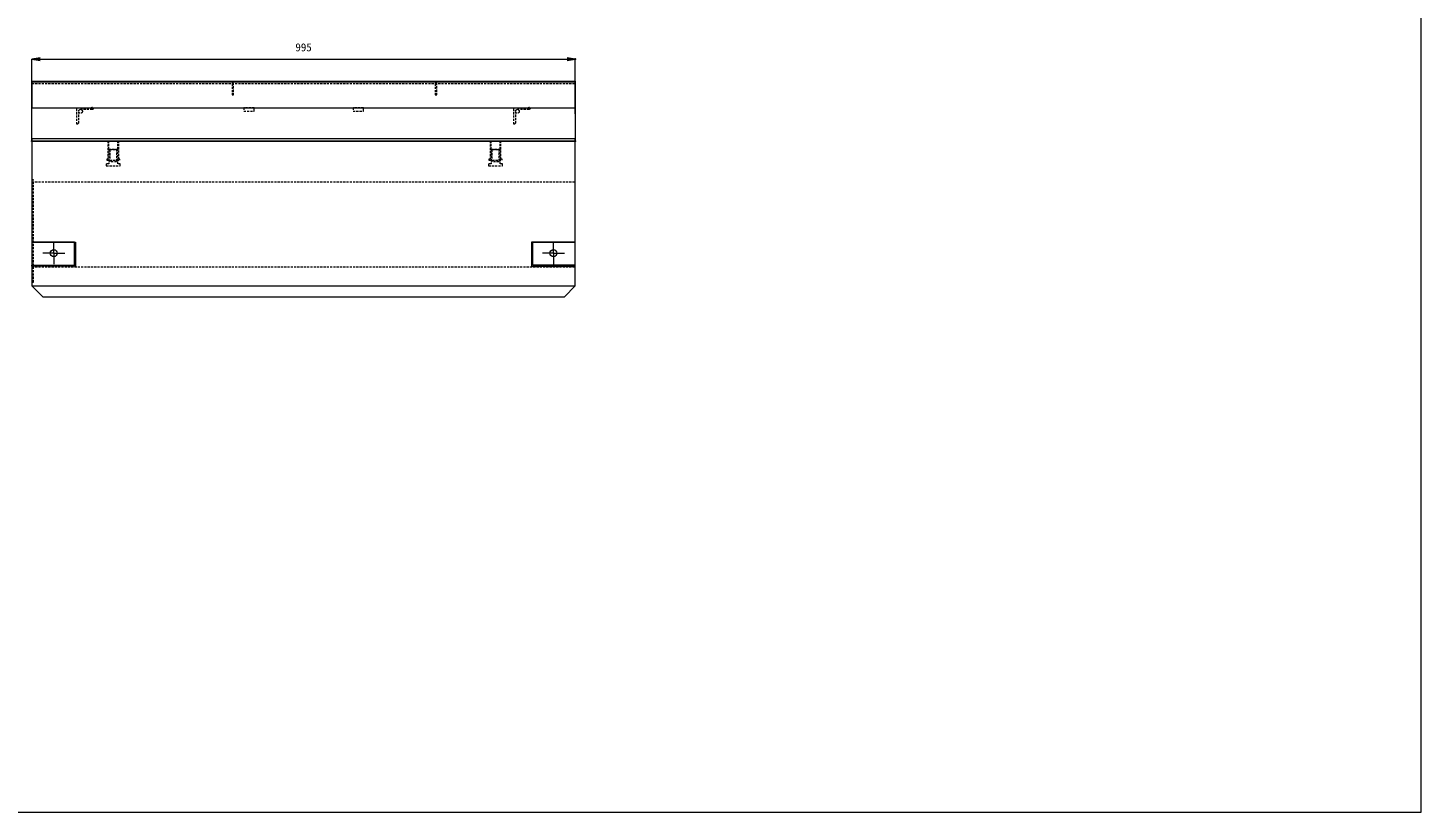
# Model space of a CAD drawing. Units: millimetres, scale not verified. Extents: x -7780 to 7780, y -1420 to 1420.
# Drawn here: x 5229 to 7780, y -1420 to 15 of the extents above; entities that cross this region are included whole.
import ezdxf
from ezdxf.enums import TextEntityAlignment as Align

# ---------------------------------------------------------------- set-up
doc = ezdxf.new("R2010")
doc.units = ezdxf.units.MM
doc.header["$LTSCALE"] = 8
doc.header["$PDMODE"] = 32
doc.header["$PDSIZE"] = 1.6
doc.linetypes.add('USER1', pattern=[0.75, 0.5, -0.25])
doc.layers.add('0-0_0', color=7, linetype='Continuous')
doc.layers.add('0-3_DEFPOINTS', color=7, linetype='Continuous')
for name, color, linetype, lineweight in [('0-1_TITLE', 7, 'Continuous', 18), ('0-2_SUNPO_S10', 3, 'Continuous', 18), ('0-4_KIJUN', 7, 'Continuous', 18), ('0-B_ANGLE', 4, 'Continuous', 18)]:
    doc.layers.add(name, color=color, linetype=linetype, lineweight=lineweight)
doc.styles.add('ＭＳ ゴシック', font='')
doc.styles.get('ＭＳ ゴシック').set_extended_font_data('MS Gothic')

# ---------------------------------------------------------------- blocks, each defined once
blk = doc.blocks.new('A$C1F356EFD')
at = {"layer": '0-B_ANGLE', "color": 5, "linetype": 'USER1'}
blk.add_line((0, 105.5), (995, 105.5), dxfattribs=at)
at = {"layer": '0-B_ANGLE', "linetype": 'USER1'}
for p, q in [((110.5, 58), (89, 58)), ((910.5, 58), (889, 58))]:
    blk.add_line(p, q, dxfattribs=at)
at = {"layer": '0-B_ANGLE'}
for points in [[(0, 0), (0, 110), (995, 110), (995, 0)], [(0, 0), (995, 0), (995, 4.5), (0, 4.5)]]:
    blk.add_lwpolyline(points, close=True, dxfattribs=at)
at = {"layer": '0-B_ANGLE', "color": 5}
blk.add_lwpolyline([(0, 108), (0, 61), (995, 61), (995, 108)], close=True, dxfattribs=at)
at = {"layer": '0-B_ANGLE', "color": 5, "linetype": 'USER1'}
for points in [[(366.75, 105.5), (366.75, 84.5), (369.25, 84.5), (369.25, 105.5)], [(738.75, 105.5), (738.75, 84.5), (741.25, 84.5), (741.25, 105.5)]]:
    blk.add_lwpolyline(points, close=True, dxfattribs=at)
at = {"layer": '0-B_ANGLE', "linetype": 'USER1'}
for points in [[(83.5, 31), (82.5, 31), (82.5, 61), (112.5, 61), (112.5, 60)], [(85.5, 54.5), (85.5, 33), (83.5, 31)], [(883.5, 31), (882.5, 31), (882.5, 61), (912.5, 61), (912.5, 60)], [(885.5, 54.5), (885.5, 33), (883.5, 31)]]:
    blk.add_lwpolyline(points, dxfattribs=at)
for points in [[(388, 61), (388, 55), (407, 55), (407, 61)], [(588, 61), (588, 55), (607, 55), (607, 61)]]:
    blk.add_lwpolyline(points, close=True, dxfattribs=at)
for centre, radius in [((89, 54.5), 3.5), ((110.5, 60), 2), ((889, 54.5), 3.5), ((910.5, 60), 2)]:
    blk.add_circle(centre, radius, dxfattribs=at)
blk = doc.blocks.new('_OPEN')
at = {"layer": '0-0_0'}
blk.add_line((0, 0), (-1, 0), dxfattribs=at)
blk.add_lwpolyline([(-1, 0.1667), (0, 0), (-1, -0.1667)], dxfattribs=at)
blk = doc.blocks.new('D136')
at = {"layer": '0-2_SUNPO_S10'}
for p, q in [((13016, 1278), (13016, 1378)), ((13031, 1378), (13996, 1378)), ((14011, 1278), (14011, 1378))]:
    blk.add_line(p, q, dxfattribs=at)
at = {"layer": '0-3_DEFPOINTS'}
for p in [(14011, 1378), (13016, 1228), (14011, 1228)]:
    blk.add_point(p, dxfattribs=at)
at = {"layer": '0-2_SUNPO_S10', "xscale": 15, "yscale": 15, "rotation": 180}
blk.add_blockref('_OPEN', (13016, 1378), dxfattribs=at)
at = {"layer": '0-2_SUNPO_S10', "xscale": 15, "yscale": 15}
blk.add_blockref('_OPEN', (14011, 1378), dxfattribs=at)
at = {"layer": '0-2_SUNPO_S10', "color": 7, "style": 'ＭＳ ゴシック'}
blk.add_text('995', height=14.66, dxfattribs=at).set_placement((13498.5, 1388), align=Align.BOTTOM_LEFT)
blk = doc.blocks.new('W1-2_INST-C')
at = {"layer": '0-4_KIJUN', "linetype": 'USER1'}
for p, q in [((-8.225, -15), (-8.225, 0)), ((8.225, -15), (8.225, 0))]:
    blk.add_line(p, q, dxfattribs=at)
for points in [[(10, 0), (-10, 0), (-10, -33), (-12, -33), (-12, -35), (12, -35), (12, -33), (10, -33)], [(8.225, -15), (-8.225, -15), (-8.225, -41.5), (-12.75, -41.5), (-12.75, -45), (12.75, -45), (12.75, -41.5), (8.225, -41.5)], [(-6, -15), (6, -15), (6, -38), (-6, -38)]]:
    blk.add_lwpolyline(points, close=True, dxfattribs=at)

msp = doc.modelspace()

# ---------------------------------------------------------------- linework, layer by layer
at = {"layer": '0-1_TITLE', "color": 2}
msp.add_lwpolyline([(3890, -1420), (7780, -1420), (7780, 1420), (3890, 1420)], close=True, dxfattribs=at)
at = {"layer": '0-4_KIJUN', "linetype": 'USER1'}
for p, q in [((5236, -266.48), (6231, -266.48)), ((5236, -422), (6231, -422))]:
    msp.add_line(p, q, dxfattribs=at)
at = {"layer": '0-4_KIJUN'}
for p, q in [((5276, -397), (5276, -377)), ((6191, -397), (6191, -377)), ((5276, -397), (5256, -397)), ((5276, -397), (5276, -417)), ((5276, -397), (5296, -397)), ((6191, -397), (6171, -397)), ((6191, -397), (6211, -397)), ((6191, -397), (6191, -417)), ((5236, -457), (6231, -457))]:
    msp.add_line(p, q, dxfattribs=at)
for points in [[(5256, -477), (6211, -477), (6231, -457), (6231, -192), (5236, -192), (5236, -457)], [(5236, -377), (5316, -377), (5316, -421), (5236, -421), (5236, -419), (5314, -419), (5314, -377)], [(6231, -377), (6151, -377), (6151, -421), (6231, -421), (6231, -419), (6153, -419), (6153, -377)]]:
    msp.add_lwpolyline(points, close=True, dxfattribs=at)
at = {"layer": '0-4_KIJUN', "color": 3, "linetype": 'USER1'}
msp.add_lwpolyline([(5236, -451), (5239.2, -450), (5239.2, -263), (5236, -262)], close=True, dxfattribs=at)
at = {"layer": '0-4_KIJUN'}
for centre in [(5276, -397), (6191, -397)]:
    msp.add_circle(centre, 6.35, dxfattribs=at)

# ---------------------------------------------------------------- block references
at = {"layer": '0-2_SUNPO_S10'}
msp.add_blockref('D136', (-7780, -1420), dxfattribs=at)
at = {"layer": '0-4_KIJUN'}
for p in [(5385, -192), (6085, -192)]:
    msp.add_blockref('W1-2_INST-C', p, dxfattribs=at)
at = {"layer": '0-B_ANGLE'}
msp.add_blockref('A$C1F356EFD', (5236, -192), dxfattribs=at)

doc.saveas('drawing.dxf')
